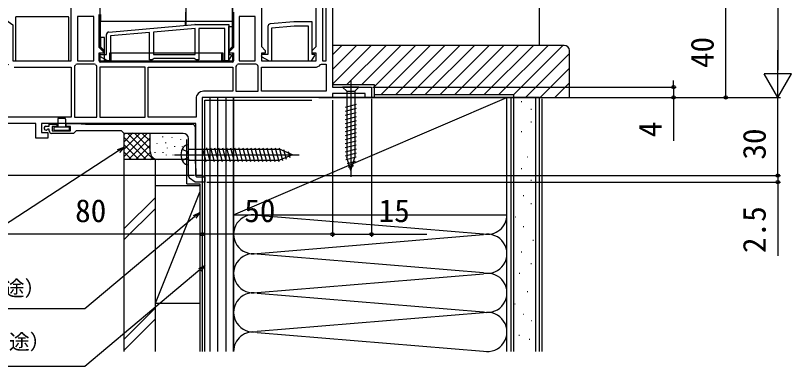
# Model space of a CAD drawing. Units: millimetres, scale not verified. Extents: x -525 to 525, y -783 to 779.
# Drawn here: x -366.7 to -68.8, y -106.1 to 28.6 of the extents above; entities that cross this region are included whole.
import ezdxf
from ezdxf.enums import TextEntityAlignment as Align

# ---------------------------------------------------------------- set-up
doc = ezdxf.new("R2010")
doc.units = ezdxf.units.MM
doc.header["$LTSCALE"] = 4
for name, color, linetype in [('0-2_YKK_11', 7, 'Continuous'), ('0-5_YKK_13', 4, 'Continuous'), ('0-7_YKK_D', 6, 'Continuous'), ('0-9_YSS_K', 3, 'Continuous'), ('0-A_YSS_KE', 3, 'Continuous')]:
    doc.layers.add(name, color=color, linetype=linetype)
doc.styles.add('ＭＳ ゴシック', font='')
doc.styles.get('ＭＳ ゴシック').set_extended_font_data('MS Gothic')

msp = doc.modelspace()

# ---------------------------------------------------------------- linework, layer by layer
at = {"layer": '0-2_YKK_11'}
for p, q in [((-330.887, 22.305), (-297.843, 25.196)), ((-259.843, 26.196), (-268.887, 25.405)), ((-343.924, 9.489), (-344.1, 9.108)), ((-281.924, 9.489), (-282.1, 9.108)), ((-339.871, -13.1), (-298.8, -13.1)), ((-300.3, -32.969), (-300.3, -18.6))]:
    msp.add_line(p, q, dxfattribs=at)
for points in [[(-372.6, 35), (-372.6, 28.5), (-367.7, 25.069), (-367.7, 11.2), (-345.3, 11.2), (-345.3, 37.2), (-344.2, 37.2)], [(-335.4, 37.2), (-334.3, 37.2), (-334.3, 16.7), (-332.8, 15.2), (-332.8, 14.2), (-334.3, 14.2), (-334.3, 11.2), (-283.3, 11.2), (-283.3, 14.2), (-284.8, 14.2), (-284.8, 15.2), (-283.3, 16.7), (-283.3, 37.2), (-282.2, 37.2)], [(-249.8, 36.2), (-245, 36.2), (-245, 1.2), (-230, 1.2), (-230, -2.8), (-232.5, -2.8), (-232.5, -1.3), (-245, -1.3), (-245, -2.8), (-295, -2.8), (-295, -32.8), (-297.5, -32.8), (-297.5, -12.8)], [(-273.4, 37.2), (-272.3, 37.2), (-272.3, 16.7), (-270.8, 15.2), (-270.8, 14.2), (-272.3, 14.2), (-272.3, 11.2), (-251.3, 11.2), (-251.3, 14.2), (-252.8, 14.2), (-252.8, 15.2), (-251.3, 16.7), (-251.3, 34.7)], [(-297.5, -12.8), (-356.8, -12.8), (-356.8, -16.3), (-354.3, -16.3), (-354.3, -18.4), (-358.9, -18.4), (-358.9, -12.8), (-375, -12.8), (-375, 35)], [(-297.756, 25.2), (-284.8, 25.2), (-284.8, 13.7), (-283.973, 13.7), (-283.777, 13.36), (-285.024, 11.2), (-286.3, 11.2), (-286.3, 23.7), (-296.3, 23.7), (-296.3, 11.7), (-297.3, 11.7), (-297.733, 11.95), (-298.166, 12.2), (-313.434, 12.2), (-313.867, 11.95), (-314.3, 11.7), (-315.3, 11.7), (-315.3, 22.163), (-330.3, 20.851), (-330.3, 11.2), (-331.336, 11.2), (-334.367, 12.95), (-334.166, 13.7), (-331.8, 13.7), (-331.8, 21.309)], [(-269.8, 24.409), (-269.8, 13.7), (-272.166, 13.7), (-272.367, 12.95), (-269.336, 11.2), (-268.3, 11.2), (-268.3, 23.951), (-259.735, 24.7), (-254.3, 24.7)], [(-254.3, 24.7), (-254.3, 11.2), (-253.024, 11.2), (-251.777, 13.36), (-251.973, 13.7), (-252.8, 13.7), (-252.8, 26.2), (-259.756, 26.2)], [(-345.3, -10.4), (-372.6, -10.4), (-372.6, 10), (-369.792, 10), (-369.411, 9.824)], [(-344.1, 9.108), (-344.1, -10.4), (-335.5, -10.4), (-335.5, 9.108), (-335.676, 9.489)], [(-336.011, 9.824), (-336.392, 10), (-343.208, 10), (-343.589, 9.824)], [(-282.1, 9.108), (-282.1, -0.4), (-273.5, -0.4), (-273.5, 9.108), (-273.676, 9.489)], [(-274.011, 9.824), (-274.392, 10), (-281.208, 10), (-281.589, 9.824)], [(-249.589, 9.824), (-249.208, 10), (-247.4, 10), (-247.4, -0.4)], [(-367.2, 8.8), (-345.3, 8.8), (-345.3, -10.4)], [(-315.8, 8.8), (-283.3, 8.8), (-283.3, -0.4), (-294.5, -0.4)], [(-297.4, -3.3), (-297.4, -10.4), (-315.8, -10.4), (-315.8, 8.8)], [(-247.4, -0.4), (-272.3, -0.4), (-272.3, 8.8), (-251.8, 8.8)], [(-355.05, -13.8), (-353.8, -13.8), (-353.8, -13.1), (-350.9, -13.1), (-350.9, -14), (-352.6, -14), (-352.6, -15.6), (-345.6, -15.6), (-345.6, -14), (-347.3, -14), (-347.3, -12.8), (-343.3, -12.8), (-339.871, -13.1)], [(-297.8, -14.1), (-297.8, -27.371), (-297.5, -30.8), (-297.5, -33.008), (-297.083, -33.3), (-294, -33.3), (-294, -35.3), (-297.714, -35.3), (-299.874, -33.788)], [(-353.8, -15.6), (-353.8, -15), (-354.315, -15), (-354.525, -15.086)], [(-302.3, -16.6), (-325, -16.6), (-326, -15.6), (-343.4, -15.6), (-344.4, -16.6), (-352.8, -16.6)]]:
    msp.add_lwpolyline(points, dxfattribs=at)
for points in [[(-248.9, 33.8), (-248.9, 11.2), (-247.4, 11.2), (-247.4, 33.8)], [(-336.7, 11.2), (-336.7, 28.3), (-342.9, 28.3), (-342.9, 11.2)], [(-274.7, 11.2), (-274.7, 28.3), (-280.9, 28.3), (-280.9, 11.2)], [(-297.8, 23.694), (-313.8, 22.294), (-313.8, 13.7), (-297.8, 13.7)], [(-334.3, 8.8), (-334.3, -10.4), (-317, -10.4), (-317, 8.8)]]:
    msp.add_lwpolyline(points, close=True, dxfattribs=at)
for centre, radius, start, end in [((-297.756, 24.2), 1, 89.99981, 94.99978), ((-268.8, 24.409), 1, 95.00001, 180.00002), ((-259.756, 25.2), 1, 89.99981, 94.99978), ((-330.8, 21.309), 1, 95.00001, 180.00002), ((-345.8, 11.7), 2.9, 310.32022, 319.67978), ((-333.8, 11.7), 2.9, 220.32022, 229.67978), ((-283.8, 11.7), 2.9, 310.32022, 319.67978), ((-271.8, 11.7), 2.9, 220.32022, 229.67978), ((-251.8, 11.7), 2.9, 269.99999, 319.67978), ((-294.5, -3.3), 2.9, 90.00001, 179.99999), ((-355.05, -14.55), 0.75, 90.00002, 314.41533), ((-298.8, -14.1), 1, 0.00001, 89.99999), ((-352.8, -15.6), 1, 180.00001, 269.99999), ((-302.3, -18.6), 2, 0.00001, 89.99999), ((-299.3, -32.969), 1, 180.00003, 235.00002)]:
    msp.add_arc(centre, radius, start, end, dxfattribs=at)
at = {"layer": '0-5_YKK_13'}
for p, q in [((-301.4, 30), (-301.4, 26.5)), ((-301.2, 26.5), (-301.2, 32.5)), ((-283.5, 32.5), (-283.5, 26.5)), ((-283, 30), (-283, 26.5)), ((-366.7, 27.9), (-366.7, 11.2)), ((-346.6, 28.2), (-366.4, 28.2)), ((-346.3, 11.2), (-346.3, 27.9)), ((-334.6, 26.5), (-334.6, 29)), ((-334.1, 29), (-334.1, 26.5)), ((-334.1, 26.5), (-334.6, 26.5)), ((-334.6, 20.2), (-334.6, 26.5)), ((-301.4, 25.064), (-301.4, 26.5)), ((-301.2, 26.5), (-301.4, 26.5)), ((-285, 24.5), (-283.5, 24.5)), ((-283, 26.5), (-283.5, 26.5)), ((-283.5, 24.5), (-283.5, 16.6)), ((-283, 24.5), (-283.5, 24.5)), ((-283, 26.5), (-283, 24.5)), ((-283, 24.5), (-283, 16.4)), ((-334.6, 20.2), (-334.1, 20.2)), ((-334.6, 16.4), (-334.6, 20.2)), ((-334.1, 20.2), (-334.1, 16.6)), ((-334.6, 16.4), (-333.1, 14.9)), ((-332.6, 15.1), (-334.1, 16.6)), ((-333.1, 14.9), (-333.1, 14.3)), ((-283.5, 16.6), (-285, 15.1)), ((-284.5, 14.9), (-283, 16.4)), ((-284.5, 14.3), (-284.5, 14.9)), ((-334.6, 14.3), (-333.1, 14.3)), ((-334.6, 11.2), (-334.6, 14.3)), ((-330.1, 14.2), (-330.1, 11.2)), ((-287.5, 11.2), (-287.5, 14.2)), ((-366.7, 11.2), (-346.3, 11.2)), ((-332.2, 10.7), (-334.1, 10.7)), ((-332.2, 10.7), (-332.2, 11.2)), ((-285.4, 10.7), (-332.2, 10.7)), ((-330.1, 11.2), (-330.6, 11.2)), ((-330.1, 11.2), (-287.5, 11.2)), ((-287, 11.2), (-287.5, 11.2)), ((-285.4, 10.7), (-285.4, 11.2)), ((-283.5, 10.7), (-285.4, 10.7)), ((-238, 3.7), (-238.001, -33.3)), ((-234.9, 1.2), (-236.45, -0.35)), ((-239.55, -0.35), (-239.55, -25.884)), ((-236.45, -0.35), (-236.45, -25.884)), ((-235.9, -5.545), (-240.1, -6.671)), ((-235.9, -7.098), (-240.1, -8.223)), ((-235.9, -8.651), (-240.1, -9.776)), ((-350.5, -11.1), (-350.5, -14.2)), ((-350.2, -10.8), (-347.8, -10.8)), ((-347.5, -11.1), (-347.5, -14.2)), ((-235.9, -10.204), (-240.1, -11.329)), ((-235.9, -11.757), (-240.1, -12.882)), ((-352, -14.5), (-352, -15.1)), ((-346.3, -14.2), (-351.7, -14.2)), ((-346, -15.1), (-346, -14.5)), ((-235.9, -13.31), (-240.1, -14.435)), ((-235.9, -14.863), (-240.1, -15.988)), ((-351.7, -15.4), (-346.3, -15.4)), ((-235.9, -16.416), (-240.1, -17.541)), ((-235.9, -17.969), (-240.1, -19.094)), ((-235.9, -19.521), (-240.1, -20.647)), ((-302.692, -22.65), (-300.573, -23.706)), ((-300.3, -24.8), (-300.573, -23.706)), ((-300.3, -28.6), (-300.3, -21)), ((-300.3, -22.7), (-265.37, -22.7)), ((-295.001, -22.2), (-293.608, -27.4)), ((-293.448, -22.2), (-292.055, -27.4)), ((-291.895, -22.2), (-290.502, -27.4)), ((-290.343, -22.2), (-288.949, -27.4)), ((-288.79, -22.2), (-287.396, -27.4)), ((-287.237, -22.2), (-285.843, -27.4)), ((-285.684, -22.2), (-284.29, -27.4)), ((-284.131, -22.2), (-282.738, -27.4)), ((-282.578, -22.2), (-281.185, -27.4)), ((-281.025, -22.2), (-279.632, -27.4)), ((-279.472, -22.2), (-278.079, -27.4)), ((-277.919, -22.2), (-276.526, -27.4)), ((-276.366, -22.2), (-274.973, -27.4)), ((-274.813, -22.2), (-273.42, -27.4)), ((-273.26, -22.2), (-271.867, -27.4)), ((-271.708, -22.2), (-270.314, -27.4)), ((-270.155, -22.2), (-268.761, -27.4)), ((-268.602, -22.2), (-267.208, -27.4)), ((-267.049, -22.2), (-265.655, -27.4)), ((-265.496, -22.2), (-264.206, -27.013)), ((-260.3, -24.8), (-265.37, -22.7)), ((-263.794, -22.758), (-262.808, -26.434)), ((-262.047, -23.481), (-261.411, -25.855)), ((-235.9, -21.074), (-240.1, -22.2)), ((-235.9, -22.627), (-240.1, -23.753)), ((-305.7, -24.8), (-257.8, -24.8)), ((-302.692, -26.95), (-300.573, -25.894)), ((-300.3, -24.8), (-300.573, -25.894)), ((-260.3, -24.8), (-265.37, -26.9)), ((-235.9, -24.18), (-240.1, -25.306)), ((-235.9, -25.733), (-239.842, -26.789)), ((-238, -30.8), (-239.55, -25.884)), ((-238, -30.8), (-239.55, -25.884)), ((-238, -30.8), (-236.45, -25.884)), ((-300.3, -26.9), (-265.37, -26.9)), ((-236.354, -27.408), (-239.39, -28.221)), ((-236.889, -29.104), (-238.939, -29.653))]:
    msp.add_line(p, q, dxfattribs=at)
for points in [[(-285, 24.5), (-285, 11.2), (-287, 11.2), (-287, 14.2), (-330.6, 14.2), (-330.6, 11.2), (-332.6, 11.2), (-332.6, 20.2), (-334.1, 20.2), (-334.1, 26.5), (-301.4, 26.5)], [(-301.4, 25.064), (-301.2, 25.081), (-301.2, 26.5)], [(-301.2, 26.5), (-283.5, 26.5), (-283.5, 24.5)], [(-284.5, 14.3), (-283, 14.3), (-283, 11.2)], [(-234.9, 1.2), (-241.1, 1.2), (-239.55, -0.35), (-236.45, -0.35)]]:
    msp.add_lwpolyline(points, dxfattribs=at)
for centre, radius, start, end in [((-366.4, 27.9), 0.3, 90, 180), ((-346.6, 27.9), 0.3, 0, 90), ((-334.1, 11.2), 0.5, 180, 270), ((-283.5, 11.2), 0.5, 270, 0), ((-350.2, -11.1), 0.3, 90, 180), ((-347.8, -11.1), 0.3, 0, 90), ((-351.7, -14.5), 0.3, 90, 180), ((-346.3, -14.5), 0.3, 0, 90), ((-351.7, -15.1), 0.3, 180, 270), ((-346.3, -15.1), 0.3, 270, 0), ((-298.4, -24.8), 4.8, 144.29996, 215.70004), ((-300.349, -23.399), 2.4, 88.83014, 144.29996), ((-300.349, -26.2), 2.4, 215.70004, 271.16986)]:
    msp.add_arc(centre, radius, start, end, dxfattribs=at)
at = {"layer": '0-7_YKK_D'}
for p, q in [((-74, 386.7), (-74, 7.7)), ((-94, -2.8), (-94, 37.2)), ((-74, -2.8), (-74, 15.387)), ((-74, -2.8), (-79.25, 6.293)), ((-68.75, 6.293), (-79.25, 6.293)), ((-74, -2.8), (-68.75, 6.293)), ((-114, 1.2), (-114, 3.75)), ((-229.5, 1.2), (-113, 1.2)), ((-114, 1.2), (-114, -2.8)), ((-250.271, -2.8), (-73, -2.8)), ((-250.271, -2.8), (-93, -2.8)), ((-230.25, -2.8), (-73, -2.8)), ((-229.55, -2.8), (-113, -2.8)), ((-114, -2.8), (-114, -19.468)), ((-74, -32.8), (-74, -2.8)), ((-245, -3.8), (-245, -56.3)), ((-245, -3.8), (-245, -56.3)), ((-230, -3.3), (-230, -56.3)), ((-74, -32.8), (-74, -30.25)), ((-298, -32.8), (-401.749, -32.8)), ((-295, -33.3), (-295, -56.3)), ((-295, -33.3), (-295, -56.3)), ((-294.5, -32.8), (-73, -32.8)), ((-294.5, -32.8), (-73, -32.8)), ((-293.284, -35.3), (-73, -35.3)), ((-74, -32.8), (-74, -35.3)), ((-74, -35.3), (-74, -63.627)), ((-295, -55.3), (-375, -55.3)), ((-245, -55.3), (-295, -55.3))]:
    msp.add_line(p, q, dxfattribs=at)
for points in [[(-325, -21.934), (-327.139, -23.323), (-386.61, -61.944), (-479.374, -61.944)], [(-327.511, -22.75), (-325, -21.934), (-326.766, -23.896)], [(-296, -46.937), (-297.953, -48.576), (-340.15, -83.983), (-428.635, -83.983)], [(-298.393, -48.053), (-296, -46.937), (-297.514, -49.099)], [(-245, -55.3), (-230, -55.3), (-208.723, -55.3)], [(-294, -67.338), (-295.953, -68.977), (-340.15, -106.063), (-428.635, -106.063)], [(-296.393, -68.454), (-294, -67.338), (-295.514, -69.501)]]:
    msp.add_lwpolyline(points, dxfattribs=at)
for centre in [(-114, 1.2), (-114, -2.8), (-94, -2.8), (-74, -32.8), (-74, -32.8), (-74, -35.3), (-295, -55.3), (-295, -55.3), (-245, -55.3), (-245, -55.3), (-230, -55.3)]:
    msp.add_circle(centre, 0.637, dxfattribs=at)
at = {"layer": '0-9_YSS_K'}
for p, q in [((-165.5, 17.2), (-165.5, 195.7)), ((-245, 13.608), (-241.408, 17.2)), ((-245, 7.951), (-235.751, 17.2)), ((-245, 2.294), (-230.094, 17.2)), ((-239.437, 2.2), (-224.437, 17.2)), ((-233.78, 2.2), (-218.78, 17.2)), ((-229, 1.323), (-213.123, 17.2)), ((-226.467, -1.8), (-207.467, 17.2)), ((-220.81, -1.8), (-201.81, 17.2)), ((-215.153, -1.8), (-196.153, 17.2)), ((-209.496, -1.8), (-190.496, 17.2)), ((-203.839, -1.8), (-184.839, 17.2)), ((-198.182, -1.8), (-179.182, 17.2)), ((-192.525, -1.8), (-173.525, 17.2)), ((-186.869, -1.8), (-167.869, 17.2)), ((-181.212, -1.8), (-162.212, 17.2)), ((-175.555, -1.8), (-156.555, 17.2)), ((-170.898, -2.8), (-154, 14.098)), ((-165.241, -2.8), (-154, 8.441)), ((-159.584, -2.8), (-154, 2.784)), ((-292, -100.3), (-292, -2.8)), ((-289, -100.3), (-289, -2.8)), ((-286, -2.8), (-286, -100.3)), ((-283, -47.8), (-178, -2.8)), ((-283, -100.306), (-283, -2.8)), ((-176.5, -2.8), (-176.5, -100.3)), ((-167, -2.8), (-167, -100.3)), ((-172.531, -4.409), (-172.331, -4.409)), ((-164.5, -100.3), (-164.5, -3.299)), ((-168.801, -7.353), (-168.601, -7.353)), ((-175.515, -9.13), (-175.315, -9.13)), ((-168.801, -12.114), (-168.601, -12.114)), ((-325, -19.801), (-321.622, -16.423)), ((-325, -26.6), (-325, -16.6)), ((-325, -25.458), (-316.142, -16.6)), ((-325, -22.629), (-318.971, -16.6)), ((-325, -16.973), (-324.627, -16.6)), ((-323.752, -16.535), (-313.686, -26.6)), ((-320.858, -16.6), (-315, -22.458)), ((-318.029, -16.6), (-315, -19.629)), ((-315.201, -16.6), (-315, -16.801)), ((-315, -23.6), (-315, -16.6)), ((-310.245, -17.816), (-310.245, -18.016)), ((-172.531, -15.844), (-172.331, -15.844)), ((-325, -18.115), (-316.515, -26.6)), ((-323.314, -26.6), (-315, -18.286)), ((-312.505, -20.457), (-312.505, -20.657)), ((-309.158, -20.123), (-309.158, -20.323)), ((-306.651, -18.12), (-306.651, -18.32)), ((-303.394, -18.788), (-303.394, -18.988)), ((-325, -20.943), (-319.343, -26.6)), ((-325, -23.772), (-322.172, -26.6)), ((-320.485, -26.6), (-315, -21.115)), ((-313.172, -23.795), (-313.172, -23.995)), ((-310.159, -23.795), (-310.159, -23.995)), ((-308.499, -22.126), (-308.499, -22.326)), ((-305.706, -21.523), (-305.706, -21.723)), ((-302.727, -21.458), (-302.727, -21.658)), ((-175.515, -21.066), (-175.315, -21.066)), ((-312, -26.6), (-325, -26.6)), ((-317.657, -26.6), (-314.982, -23.925)), ((-314.828, -26.6), (-314.034, -25.805)), ((-300, -26.6), (-312, -26.6)), ((-308.833, -24.796), (-308.833, -24.996)), ((-306.318, -24.796), (-306.318, -24.996)), ((-302.897, -24.796), (-302.897, -24.996)), ((-170.293, -25.542), (-170.093, -25.542)), ((-172.531, -30.018), (-172.331, -30.018)), ((-168.801, -34.494), (-168.601, -34.494)), ((-313, -81.7), (-313, -36.7)), ((-296, -36.7), (-313, -36.7)), ((-295, -36.7), (-295, -81.7)), ((-175.515, -37.478), (-175.315, -37.478)), ((-313, -41.142), (-325, -53.142)), ((-313, -81.7), (-296, -39.2)), ((-171.785, -40.462), (-171.585, -40.462)), ((-168.801, -43.446), (-168.601, -43.446)), ((-325, -57.385), (-313, -45.385)), ((-283, -47.8), (-283, -100.3)), ((-273.968, -47.958), (-187.032, -55.142)), ((-178, -100.3), (-178, -47.8)), ((-174.769, -48.668), (-174.569, -48.668)), ((-171.785, -52.397), (-171.585, -52.397)), ((-273.968, -62.642), (-187.032, -55.458)), ((-168.055, -57.619), (-167.855, -57.619)), ((-172.531, -62.095), (-172.331, -62.095)), ((-187.032, -70.142), (-273.968, -62.958)), ((-168.801, -66.571), (-168.601, -66.571)), ((-273.968, -77.642), (-187.032, -70.458)), ((-173.277, -70.301), (-173.077, -70.301)), ((-170.217, -77.232), (-170.017, -77.232)), ((-273.968, -77.958), (-187.032, -85.142)), ((-313, -81.7), (-296, -81.7)), ((-175.019, -82.034), (-174.819, -82.034)), ((-313, -83.569), (-325, -95.569)), ((-187.032, -85.458), (-273.968, -92.642)), ((-171.818, -86.035), (-171.618, -86.035)), ((-313, -87.811), (-325, -99.811)), ((-168.616, -88.436), (-168.416, -88.436)), ((-273.968, -92.958), (-187.032, -100.142)), ((-173.418, -94.039), (-173.218, -94.039)), ((-169.417, -95.639), (-169.217, -95.639))]:
    msp.add_line(p, q, dxfattribs=at)
msp.add_lwpolyline([(-283, -2.8), (-295, -2.8), (-295, -100.3)], dxfattribs=at)
for centre, radius, start, end in [((-312, -23.6), 3, 180, 270), ((-300, -23.6), 3, 270, 270.00007), ((-275.5, -55.3), 7.5, 78.21647, 281.78351), ((-185.5, -47.8), 7.5, 258.21646, 0), ((-185.5, -62.8), 7.5, 258.21646, 101.78354), ((-275.5, -70.3), 7.5, 78.21647, 281.78351), ((-185.5, -77.8), 7.5, 258.21646, 101.78354), ((-275.5, -85.3), 7.5, 78.21647, 281.78351), ((-185.5, -92.8), 7.5, 258.21646, 101.78354), ((-275.5, -100.3), 7.5, 78.21647, 180.0479)]:
    msp.add_arc(centre, radius, start, end, dxfattribs=at)
at = {"layer": '0-A_YSS_KE'}
for p, q in [((-175.5, -1.8), (-229, -1.8)), ((-178, -100.3), (-178, -2.8)), ((-175.5, -1.8), (-175.5, -100.3)), ((-300.999, -36), (-300.999, -18.993)), ((-325, -100.3), (-325, -26.6))]:
    msp.add_line(p, q, dxfattribs=at)
for points in [[(-156, 17.2), (-245, 17.2), (-245, 2.2), (-229, 2.2), (-229, -2.8), (-154, -2.8), (-154, 15.2)], [(-165.5, -100.3), (-165.5, -2.8), (-178, -2.8)], [(-294, -100.3), (-294, -3.8), (-253, -3.8)], [(-313, -100.3), (-313, -26.6), (-325, -26.6)], [(-300.999, -36), (-296, -36), (-296, -100.306)]]:
    msp.add_lwpolyline(points, dxfattribs=at)
msp.add_lwpolyline([(-178, -47.8), (-178, -2.8), (-283, -2.8), (-283, -47.8)], close=True, dxfattribs=at)
msp.add_arc((-156, 15.2), 2, 0.00001, 89.99999, dxfattribs=at)

# ---------------------------------------------------------------- texts
at = {"layer": '0-7_YKK_D', "style": 'ＭＳ ゴシック'}
for s, p in [('40', (-96, 8.473)), ('4', (-116, -18.082)), ('30', (-76, -26.664)), ('2.5', (-76, -62.514))]:
    msp.add_text(s, height=8.798, rotation=90, dxfattribs=at).set_placement(p, align=Align.BOTTOM_LEFT)
for s, height, p in [('80', 8.798, (-343.83, -53.3)), ('50', 8.798, (-278.864, -53.3)), ('15', 8.798, (-227.291, -53.3)), ('防水テープ（別途）', 5.865, (-427.231, -80.735)), ('防水シート（別途）', 5.865, (-425.266, -101.275))]:
    msp.add_text(s, height=height, dxfattribs=at).set_placement(p, align=Align.BOTTOM_LEFT)

doc.saveas('drawing.dxf')
